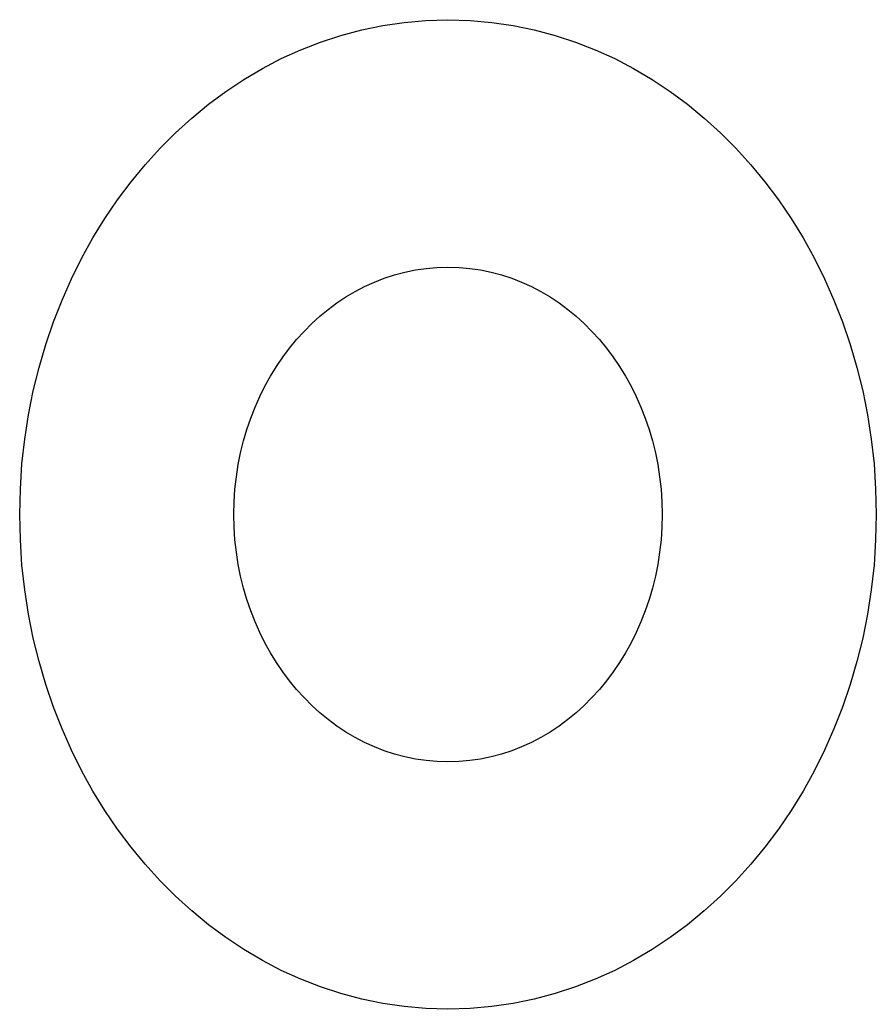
# Model space of a CAD drawing. Header units: millimetres. Extents: x 9.22 to 16.15, y 3.5 to 11.5.
import ezdxf

# ---------------------------------------------------------------- set-up
doc = ezdxf.new("R2010")
doc.units = ezdxf.units.MM

msp = doc.modelspace()

# ---------------------------------------------------------------- linework, layer by layer
at = {"extrusion": (0.5, 0, 0.866025)}
for radius in [4, 2]:
    msp.add_circle((7.5, -7.1333, 13.0093), radius, dxfattribs=at)

doc.saveas('drawing.dxf')
